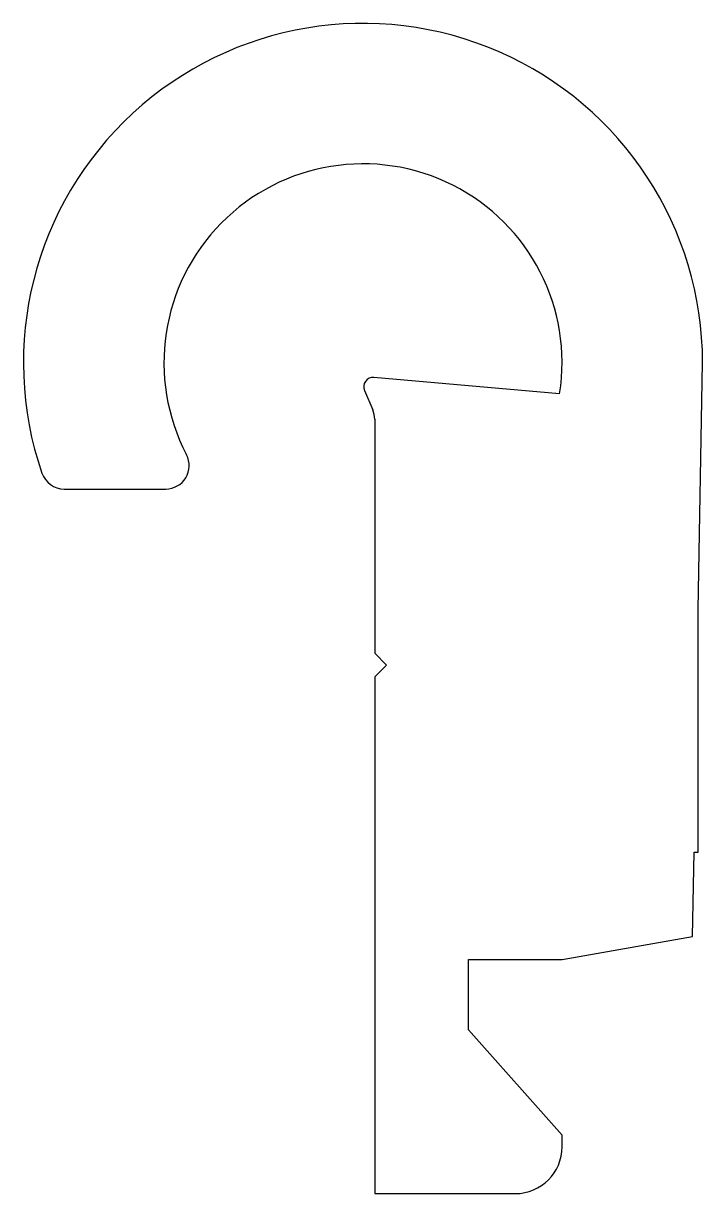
# Model space of a CAD drawing. Extents: x 662.3 to 676.8, y 355 to 380.
import ezdxf

# ---------------------------------------------------------------- set-up
doc = ezdxf.new("R2010")
doc.units = 0
doc.layers.get('0').update_dxf_attribs({"linetype": 'CONTINUOUS'})

msp = doc.modelspace()

# ---------------------------------------------------------------- linework, layer by layer
at = {"linetype": 'CONTINUOUS'}
for p, q in [((676.7, 367.472), (676.792, 372.746)), ((673.74, 372.084), (669.773, 372.431)), ((669.572, 372.152), (669.751, 371.74)), ((669.792, 371.541), (669.792, 366.539)), ((663.16, 370.049), (665.331, 370.049)), ((676.697, 362.289), (676.7, 367.472)), ((669.792, 366.539), (670.042, 366.289)), ((670.042, 366.289), (669.792, 366.039)), ((669.792, 366.039), (669.792, 354.996)), ((676.578, 360.487), (676.609, 362.289)), ((676.609, 362.289), (676.697, 362.289)), ((673.792, 359.996), (676.578, 360.487)), ((671.792, 359.996), (673.792, 359.996)), ((671.792, 358.496), (671.792, 359.996)), ((673.792, 356.246), (671.792, 358.496)), ((673.792, 355.996), (673.792, 356.246)), ((669.792, 354.996), (672.792, 354.996))]:
    msp.add_line(p, q, dxfattribs=at)
for centre, radius, start, end in [((669.542, 372.746), 7.25, 0, 198.999), ((669.542, 372.746), 4.25, 351.0389, 207.5568), ((669.755, 372.232), 0.2, 85, 203.4509), ((669.292, 371.541), 0.5, 0.0001, 23.4507), ((665.331, 370.549), 0.5, 270, 27.5568), ((663.169, 370.561), 0.513, 199.999, 269.0001), ((672.792, 355.996), 1, 270, 0)]:
    msp.add_arc(centre, radius, start, end, dxfattribs=at)

doc.saveas('drawing.dxf')
